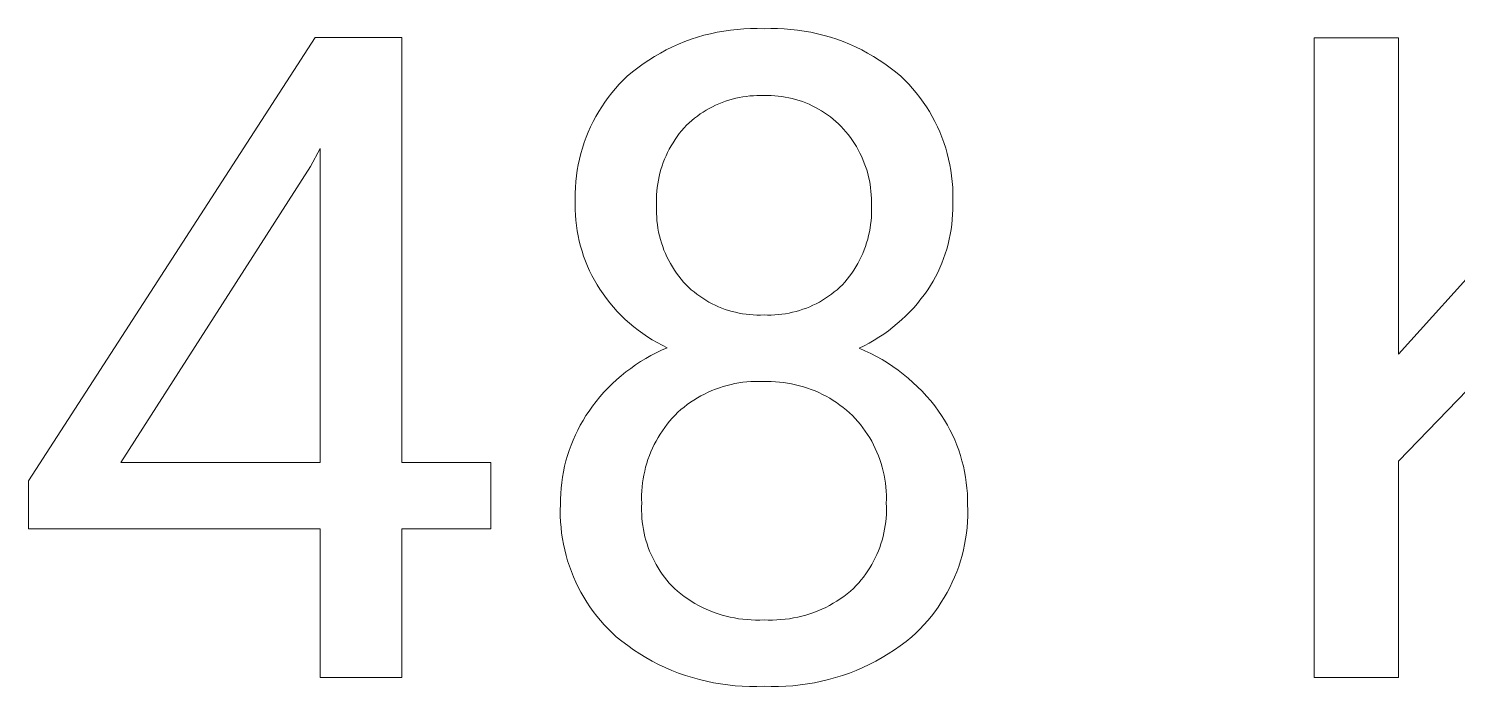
# Model space of a CAD drawing. Header units: millimetres. Extents: x 1383 to 4664, y -160 to 2132.
# Drawn here: x 3995 to 4064.3, y 98.9 to 130.8 of the extents above; entities that cross this region are included whole.
import ezdxf

# ---------------------------------------------------------------- set-up
doc = ezdxf.new("R2010")
doc.units = ezdxf.units.MM
doc.header["$MEASUREMENT"] = 0
doc.layers.add('Domyślny', color=7, linetype='Continuous', true_color=0x000000)

msp = doc.modelspace()

# ---------------------------------------------------------------- linework, layer by layer
at = {"layer": 'Domyślny', "color": 18, "lineweight": 15, "true_color": 0x000000}
for p, q in [((3995.01, 108.874), (4008.919, 130.409)), ((4008.919, 130.409), (4013.126, 130.409)), ((4013.126, 130.409), (4013.126, 109.77)), ((4027.15, 130.321), (4027.461, 130.423)), ((4027.461, 130.423), (4027.775, 130.514)), ((4027.775, 130.514), (4028.092, 130.594)), ((4028.092, 130.594), (4028.412, 130.663)), ((4028.412, 130.663), (4028.734, 130.721)), ((4028.734, 130.721), (4029.057, 130.768)), ((4029.057, 130.768), (4029.382, 130.804)), ((4029.382, 130.804), (4029.708, 130.828)), ((4029.708, 130.828), (4030.035, 130.841)), ((4030.035, 130.841), (4030.362, 130.843)), ((4030.362, 130.843), (4030.689, 130.833)), ((4030.689, 130.833), (4031.016, 130.843)), ((4031.016, 130.843), (4031.343, 130.841)), ((4031.343, 130.841), (4031.67, 130.828)), ((4031.67, 130.828), (4031.996, 130.803)), ((4031.996, 130.803), (4032.321, 130.767)), ((4032.321, 130.767), (4032.644, 130.72)), ((4032.644, 130.72), (4032.966, 130.662)), ((4032.966, 130.662), (4033.286, 130.593)), ((4033.286, 130.593), (4033.603, 130.513)), ((4033.603, 130.513), (4033.917, 130.422)), ((4033.917, 130.422), (4034.227, 130.32)), ((4057.381, 99.338), (4057.381, 130.4)), ((4057.381, 130.4), (4061.478, 130.4)), ((4061.478, 130.4), (4061.478, 115.039)), ((4061.478, 115.039), (4075.289, 130.4)), ((4025.377, 129.489), (4025.66, 129.653)), ((4025.66, 129.653), (4025.949, 129.807)), ((4025.949, 129.807), (4026.242, 129.951)), ((4026.242, 129.951), (4026.541, 130.085)), ((4026.541, 130.085), (4026.843, 130.208)), ((4026.843, 130.208), (4027.15, 130.321)), ((4034.227, 130.32), (4034.534, 130.207)), ((4034.534, 130.207), (4034.837, 130.084)), ((4034.837, 130.084), (4035.135, 129.95)), ((4035.135, 129.95), (4035.429, 129.806)), ((4035.429, 129.806), (4035.718, 129.652)), ((4035.718, 129.652), (4036, 129.488)), ((4024.307, 128.738), (4024.565, 128.94)), ((4024.565, 128.94), (4024.829, 129.132)), ((4024.829, 129.132), (4025.1, 129.315)), ((4025.1, 129.315), (4025.377, 129.489)), ((4036, 129.488), (4036.278, 129.315)), ((4036.278, 129.315), (4036.549, 129.132)), ((4036.549, 129.132), (4036.813, 128.939)), ((4036.813, 128.939), (4037.071, 128.738)), ((4023.666, 128.135), (4023.858, 128.335)), ((4023.858, 128.335), (4024.057, 128.528)), ((4024.057, 128.528), (4024.307, 128.738)), ((4037.071, 128.738), (4037.321, 128.528)), ((4037.321, 128.528), (4037.521, 128.335)), ((4037.521, 128.335), (4037.713, 128.135)), ((4023.132, 127.497), (4023.303, 127.715)), ((4023.303, 127.715), (4023.481, 127.928)), ((4023.481, 127.928), (4023.666, 128.135)), ((4029.828, 127.551), (4029.658, 127.526)), ((4030, 127.57), (4029.828, 127.551)), ((4030.172, 127.583), (4030, 127.57)), ((4030.344, 127.591), (4030.172, 127.583)), ((4030.517, 127.592), (4030.344, 127.591)), ((4030.689, 127.588), (4030.517, 127.592)), ((4030.862, 127.591), (4030.689, 127.588)), ((4031.034, 127.588), (4030.862, 127.591)), ((4031.207, 127.579), (4031.034, 127.588)), ((4031.379, 127.564), (4031.207, 127.579)), ((4031.55, 127.544), (4031.379, 127.564)), ((4037.713, 128.135), (4037.899, 127.929)), ((4037.899, 127.929), (4038.077, 127.717)), ((4038.077, 127.717), (4038.248, 127.498)), ((4022.668, 126.807), (4022.814, 127.042)), ((4022.814, 127.042), (4022.969, 127.272)), ((4022.969, 127.272), (4023.132, 127.497)), ((4027.885, 126.88), (4027.739, 126.789)), ((4028.035, 126.966), (4027.885, 126.88)), ((4028.188, 127.046), (4028.035, 126.966)), ((4028.343, 127.121), (4028.188, 127.046)), ((4028.501, 127.191), (4028.343, 127.121)), ((4028.661, 127.256), (4028.501, 127.191)), ((4028.823, 127.315), (4028.661, 127.256)), ((4028.987, 127.368), (4028.823, 127.315)), ((4029.152, 127.416), (4028.987, 127.368)), ((4029.32, 127.459), (4029.152, 127.416)), ((4029.488, 127.495), (4029.32, 127.459)), ((4029.658, 127.526), (4029.488, 127.495)), ((4031.721, 127.517), (4031.55, 127.544)), ((4031.89, 127.484), (4031.721, 127.517)), ((4032.059, 127.446), (4031.89, 127.484)), ((4032.225, 127.401), (4032.059, 127.446)), ((4032.391, 127.351), (4032.225, 127.401)), ((4032.554, 127.295), (4032.391, 127.351)), ((4032.715, 127.234), (4032.554, 127.295)), ((4032.874, 127.167), (4032.715, 127.234)), ((4033.031, 127.095), (4032.874, 127.167)), ((4033.185, 127.017), (4033.031, 127.095)), ((4033.337, 126.934), (4033.185, 127.017)), ((4033.485, 126.845), (4033.337, 126.934)), ((4038.248, 127.498), (4038.411, 127.274)), ((4038.411, 127.274), (4038.566, 127.044)), ((4038.566, 127.044), (4038.713, 126.808)), ((4022.277, 126.073), (4022.399, 126.322)), ((4022.399, 126.322), (4022.529, 126.567)), ((4022.529, 126.567), (4022.668, 126.807)), ((4027.056, 126.264), (4026.931, 126.146)), ((4027.185, 126.379), (4027.056, 126.264)), ((4027.318, 126.488), (4027.185, 126.379)), ((4027.455, 126.593), (4027.318, 126.488)), ((4027.595, 126.694), (4027.455, 126.593)), ((4027.739, 126.789), (4027.595, 126.694)), ((4033.63, 126.752), (4033.485, 126.845)), ((4033.772, 126.654), (4033.63, 126.752)), ((4033.91, 126.55), (4033.772, 126.654)), ((4034.045, 126.442), (4033.91, 126.55)), ((4034.176, 126.33), (4034.045, 126.442)), ((4034.303, 126.213), (4034.176, 126.33)), ((4034.426, 126.091), (4034.303, 126.213)), ((4038.713, 126.808), (4038.852, 126.568)), ((4038.852, 126.568), (4038.983, 126.323)), ((4038.983, 126.323), (4039.105, 126.074)), ((4021.965, 125.302), (4022.06, 125.562)), ((4022.06, 125.562), (4022.164, 125.819)), ((4022.164, 125.819), (4022.277, 126.073)), ((4026.474, 125.596), (4026.372, 125.45)), ((4026.581, 125.739), (4026.474, 125.596)), ((4026.693, 125.879), (4026.581, 125.739)), ((4026.81, 126.014), (4026.693, 125.879)), ((4026.931, 126.146), (4026.81, 126.014)), ((4034.546, 125.962), (4034.426, 126.091)), ((4034.663, 125.829), (4034.546, 125.962)), ((4034.774, 125.692), (4034.663, 125.829)), ((4034.881, 125.551), (4034.774, 125.692)), ((4034.983, 125.407), (4034.881, 125.551)), ((4039.105, 126.074), (4039.218, 125.821)), ((4039.218, 125.821), (4039.322, 125.564)), ((4039.322, 125.564), (4039.417, 125.303)), ((4009.159, 125.012), (4008.69, 124.149)), ((4009.159, 109.77), (4009.159, 125.012)), ((4021.801, 124.772), (4021.878, 125.038)), ((4021.878, 125.038), (4021.965, 125.302)), ((4026.015, 124.831), (4025.939, 124.67)), ((4026.096, 124.99), (4026.015, 124.831)), ((4026.183, 125.146), (4026.096, 124.99)), ((4026.275, 125.3), (4026.183, 125.146)), ((4026.372, 125.45), (4026.275, 125.3)), ((4035.081, 125.259), (4034.983, 125.407)), ((4035.173, 125.109), (4035.081, 125.259)), ((4035.26, 124.955), (4035.173, 125.109)), ((4035.342, 124.798), (4035.26, 124.955)), ((4035.419, 124.639), (4035.342, 124.798)), ((4039.417, 125.303), (4039.503, 125.039)), ((4039.503, 125.039), (4039.58, 124.773)), ((4008.69, 124.149), (3999.49, 109.77)), ((4021.626, 123.959), (4021.675, 124.232)), ((4021.675, 124.232), (4021.734, 124.503)), ((4021.734, 124.503), (4021.801, 124.772)), ((4025.744, 124.171), (4025.69, 124)), ((4025.803, 124.339), (4025.744, 124.171)), ((4025.868, 124.505), (4025.803, 124.339)), ((4025.939, 124.67), (4025.868, 124.505)), ((4035.491, 124.477), (4035.419, 124.639)), ((4035.556, 124.313), (4035.491, 124.477)), ((4035.617, 124.147), (4035.556, 124.313)), ((4035.672, 123.979), (4035.617, 124.147)), ((4039.58, 124.773), (4039.647, 124.504)), ((4039.647, 124.504), (4039.706, 124.232)), ((4039.706, 124.232), (4039.754, 123.959)), ((4021.537, 123.132), (4021.557, 123.408)), ((4021.557, 123.408), (4021.587, 123.684)), ((4021.587, 123.684), (4021.626, 123.959)), ((4025.564, 123.479), (4025.533, 123.303)), ((4025.6, 123.654), (4025.564, 123.479)), ((4025.642, 123.828), (4025.6, 123.654)), ((4025.69, 124), (4025.642, 123.828)), ((4035.721, 123.809), (4035.672, 123.979)), ((4035.764, 123.638), (4035.721, 123.809)), ((4035.802, 123.465), (4035.764, 123.638)), ((4035.833, 123.291), (4035.802, 123.465)), ((4039.754, 123.959), (4039.793, 123.684)), ((4039.793, 123.684), (4039.823, 123.409)), ((4039.823, 123.409), (4039.843, 123.132)), ((4021.525, 122.577), (4021.526, 122.855)), ((4021.526, 122.855), (4021.537, 123.132)), ((4025.478, 122.77), (4025.472, 122.592)), ((4025.491, 122.948), (4025.478, 122.77)), ((4025.509, 123.126), (4025.491, 122.948)), ((4025.533, 123.303), (4025.509, 123.126)), ((4035.859, 123.116), (4035.833, 123.291)), ((4035.879, 122.941), (4035.859, 123.116)), ((4035.894, 122.764), (4035.879, 122.941)), ((4035.902, 122.588), (4035.894, 122.764)), ((4039.843, 123.132), (4039.853, 122.855)), ((4039.853, 122.855), (4039.854, 122.577)), ((4021.533, 122.3), (4021.525, 122.577)), ((4021.534, 122.044), (4021.533, 122.3)), ((4021.544, 121.788), (4021.534, 122.044)), ((4025.472, 122.592), (4025.472, 122.413)), ((4025.472, 122.413), (4025.477, 122.234)), ((4025.477, 122.234), (4025.473, 122.052)), ((4025.473, 122.052), (4025.474, 121.869)), ((4035.901, 122.234), (4035.904, 122.411)), ((4035.906, 122.052), (4035.901, 122.234)), ((4035.904, 122.411), (4035.902, 122.588)), ((4035.904, 121.87), (4035.906, 122.052)), ((4039.845, 122.057), (4039.837, 121.813)), ((4039.854, 122.577), (4039.845, 122.3)), ((4039.845, 122.3), (4039.845, 122.057)), ((4021.563, 121.533), (4021.544, 121.788)), ((4021.591, 121.279), (4021.563, 121.533)), ((4025.474, 121.869), (4025.482, 121.686)), ((4025.482, 121.686), (4025.497, 121.504)), ((4025.497, 121.504), (4025.518, 121.322)), ((4025.518, 121.322), (4025.545, 121.142)), ((4035.836, 121.144), (4035.863, 121.324)), ((4035.863, 121.324), (4035.883, 121.506)), ((4035.883, 121.506), (4035.897, 121.687)), ((4035.897, 121.687), (4035.904, 121.87)), ((4039.796, 121.328), (4039.764, 121.087)), ((4039.821, 121.57), (4039.796, 121.328)), ((4039.837, 121.813), (4039.821, 121.57)), ((4021.627, 121.026), (4021.591, 121.279)), ((4021.673, 120.774), (4021.627, 121.026)), ((4021.726, 120.524), (4021.673, 120.774)), ((4025.545, 121.142), (4025.578, 120.962)), ((4025.578, 120.962), (4025.618, 120.783)), ((4025.618, 120.783), (4025.663, 120.606)), ((4035.72, 120.609), (4035.765, 120.786)), ((4035.765, 120.786), (4035.804, 120.964)), ((4035.804, 120.964), (4035.836, 121.144)), ((4039.723, 120.847), (4039.674, 120.609)), ((4039.764, 121.087), (4039.723, 120.847)), ((4021.789, 120.275), (4021.726, 120.524)), ((4021.86, 120.03), (4021.789, 120.275)), ((4021.94, 119.786), (4021.86, 120.03)), ((4025.663, 120.606), (4025.715, 120.431)), ((4025.715, 120.431), (4025.773, 120.258)), ((4025.773, 120.258), (4025.837, 120.086)), ((4025.837, 120.086), (4025.907, 119.917)), ((4035.481, 119.921), (4035.549, 120.09)), ((4035.549, 120.09), (4035.612, 120.261)), ((4035.612, 120.261), (4035.669, 120.434)), ((4035.669, 120.434), (4035.72, 120.609)), ((4039.553, 120.137), (4039.481, 119.905)), ((4039.618, 120.372), (4039.553, 120.137)), ((4039.674, 120.609), (4039.618, 120.372)), ((4022.027, 119.546), (4021.94, 119.786)), ((4022.124, 119.309), (4022.027, 119.546)), ((4022.228, 119.075), (4022.124, 119.309)), ((4025.907, 119.917), (4025.982, 119.751)), ((4025.982, 119.751), (4026.064, 119.587)), ((4026.064, 119.587), (4026.151, 119.427)), ((4026.151, 119.427), (4026.244, 119.269)), ((4026.244, 119.269), (4026.342, 119.115)), ((4035.052, 119.117), (4035.148, 119.272)), ((4035.148, 119.272), (4035.24, 119.43)), ((4035.24, 119.43), (4035.326, 119.591)), ((4035.326, 119.591), (4035.406, 119.755)), ((4035.406, 119.755), (4035.481, 119.921)), ((4039.313, 119.448), (4039.218, 119.224)), ((4039.401, 119.675), (4039.313, 119.448)), ((4039.481, 119.905), (4039.401, 119.675)), ((4022.34, 118.845), (4022.228, 119.075)), ((4022.46, 118.619), (4022.34, 118.845)), ((4022.588, 118.398), (4022.46, 118.619)), ((4026.342, 119.115), (4026.445, 118.964)), ((4026.445, 118.964), (4026.553, 118.817)), ((4026.553, 118.817), (4026.667, 118.674)), ((4026.667, 118.674), (4026.785, 118.534)), ((4034.613, 118.535), (4034.73, 118.675)), ((4034.73, 118.675), (4034.842, 118.819)), ((4034.842, 118.819), (4034.95, 118.966)), ((4034.95, 118.966), (4035.052, 119.117)), ((4038.888, 118.573), (4038.764, 118.364)), ((4039.005, 118.786), (4038.888, 118.573)), ((4039.115, 119.003), (4039.005, 118.786)), ((4039.218, 119.224), (4039.115, 119.003)), ((4022.724, 118.181), (4022.588, 118.398)), ((4022.879, 117.955), (4022.724, 118.181)), ((4023.042, 117.735), (4022.879, 117.955)), ((4026.785, 118.534), (4026.909, 118.399)), ((4026.909, 118.399), (4027.034, 118.279)), ((4027.034, 118.279), (4027.163, 118.162)), ((4027.163, 118.162), (4027.296, 118.05)), ((4027.296, 118.05), (4027.433, 117.943)), ((4027.433, 117.943), (4027.573, 117.841)), ((4033.821, 117.841), (4033.963, 117.943)), ((4033.963, 117.943), (4034.101, 118.051)), ((4034.101, 118.051), (4034.235, 118.162)), ((4034.235, 118.162), (4034.365, 118.279)), ((4034.365, 118.279), (4034.491, 118.399)), ((4034.491, 118.399), (4034.613, 118.535)), ((4038.473, 117.933), (4038.305, 117.712)), ((4038.632, 118.159), (4038.473, 117.933)), ((4038.764, 118.364), (4038.632, 118.159)), ((4023.211, 117.52), (4023.042, 117.735)), ((4023.389, 117.311), (4023.211, 117.52)), ((4023.573, 117.108), (4023.389, 117.311)), ((4027.573, 117.841), (4027.717, 117.743)), ((4027.717, 117.743), (4027.865, 117.651)), ((4027.865, 117.651), (4028.015, 117.563)), ((4028.015, 117.563), (4028.168, 117.481)), ((4028.168, 117.481), (4028.324, 117.405)), ((4028.324, 117.405), (4028.483, 117.334)), ((4028.483, 117.334), (4028.644, 117.268)), ((4028.644, 117.268), (4028.807, 117.208)), ((4028.807, 117.208), (4028.973, 117.154)), ((4028.973, 117.154), (4029.14, 117.105)), ((4032.246, 117.107), (4032.413, 117.155)), ((4032.413, 117.155), (4032.579, 117.209)), ((4032.579, 117.209), (4032.743, 117.269)), ((4032.743, 117.269), (4032.905, 117.335)), ((4032.905, 117.335), (4033.065, 117.406)), ((4033.065, 117.406), (4033.222, 117.483)), ((4033.222, 117.483), (4033.376, 117.564)), ((4033.376, 117.564), (4033.528, 117.652)), ((4033.528, 117.652), (4033.676, 117.744)), ((4033.676, 117.744), (4033.821, 117.841)), ((4037.95, 117.288), (4037.761, 117.085)), ((4038.131, 117.497), (4037.95, 117.288)), ((4038.305, 117.712), (4038.131, 117.497)), ((4023.763, 116.911), (4023.573, 117.108)), ((4023.961, 116.721), (4023.763, 116.911)), ((4024.164, 116.538), (4023.961, 116.721)), ((4024.374, 116.362), (4024.164, 116.538)), ((4029.14, 117.105), (4029.308, 117.063)), ((4029.308, 117.063), (4029.478, 117.026)), ((4029.478, 117.026), (4029.649, 116.995)), ((4029.649, 116.995), (4029.821, 116.97)), ((4029.821, 116.97), (4029.994, 116.951)), ((4029.994, 116.951), (4030.168, 116.938)), ((4030.168, 116.938), (4030.341, 116.931)), ((4030.341, 116.931), (4030.515, 116.93)), ((4030.515, 116.93), (4030.689, 116.935)), ((4030.689, 116.935), (4030.864, 116.93)), ((4030.864, 116.93), (4031.038, 116.932)), ((4031.038, 116.932), (4031.213, 116.939)), ((4031.213, 116.939), (4031.387, 116.952)), ((4031.387, 116.952), (4031.561, 116.971)), ((4031.561, 116.971), (4031.734, 116.996)), ((4031.734, 116.996), (4031.905, 117.027)), ((4031.905, 117.027), (4032.076, 117.064)), ((4032.076, 117.064), (4032.246, 117.107)), ((4037.157, 116.515), (4036.943, 116.339)), ((4037.365, 116.698), (4037.157, 116.515)), ((4037.566, 116.888), (4037.365, 116.698)), ((4037.761, 117.085), (4037.566, 116.888)), ((4024.589, 116.193), (4024.374, 116.362)), ((4024.811, 116.031), (4024.589, 116.193)), ((4025.037, 115.877), (4024.811, 116.031)), ((4025.269, 115.731), (4025.037, 115.877)), ((4036.268, 115.854), (4036.033, 115.708)), ((4036.499, 116.008), (4036.268, 115.854)), ((4036.724, 116.17), (4036.499, 116.008)), ((4036.943, 116.339), (4036.724, 116.17)), ((4025.204, 114.964), (4025.462, 115.098)), ((4025.505, 115.593), (4025.269, 115.731)), ((4025.462, 115.098), (4025.724, 115.223)), ((4025.746, 115.462), (4025.505, 115.593)), ((4025.724, 115.223), (4025.991, 115.34)), ((4025.991, 115.34), (4025.746, 115.462)), ((4035.549, 115.44), (4035.3, 115.318)), ((4035.3, 115.318), (4035.586, 115.195)), ((4035.793, 115.57), (4035.549, 115.44)), ((4035.586, 115.195), (4035.867, 115.062)), ((4036.033, 115.708), (4035.793, 115.57)), ((4024.221, 114.343), (4024.459, 114.51)), ((4024.459, 114.51), (4024.702, 114.67)), ((4024.702, 114.67), (4024.95, 114.821)), ((4024.95, 114.821), (4025.204, 114.964)), ((4035.867, 115.062), (4036.143, 114.919)), ((4036.143, 114.919), (4036.415, 114.766)), ((4036.415, 114.766), (4036.681, 114.604)), ((4036.681, 114.604), (4036.941, 114.433)), ((4036.941, 114.433), (4037.194, 114.253)), ((4023.33, 113.596), (4023.543, 113.794)), ((4023.543, 113.794), (4023.763, 113.984)), ((4023.763, 113.984), (4023.989, 114.167)), ((4023.989, 114.167), (4024.221, 114.343)), ((4029.862, 113.685), (4029.667, 113.664)), ((4030.058, 113.699), (4029.862, 113.685)), ((4030.254, 113.706), (4030.058, 113.699)), ((4030.449, 113.707), (4030.254, 113.706)), ((4030.645, 113.701), (4030.449, 113.707)), ((4030.844, 113.705), (4030.645, 113.701)), ((4031.043, 113.703), (4030.844, 113.705)), ((4031.241, 113.694), (4031.043, 113.703)), ((4031.439, 113.678), (4031.241, 113.694)), ((4037.194, 114.253), (4037.442, 114.065)), ((4037.442, 114.065), (4037.683, 113.867)), ((4037.683, 113.867), (4037.917, 113.662)), ((4065.281, 113.782), (4061.478, 109.838)), ((4022.731, 112.961), (4022.924, 113.18)), ((4022.924, 113.18), (4023.123, 113.391)), ((4023.123, 113.391), (4023.33, 113.596)), ((4027.628, 113.005), (4027.458, 112.908)), ((4027.802, 113.096), (4027.628, 113.005)), ((4027.978, 113.181), (4027.802, 113.096)), ((4028.158, 113.26), (4027.978, 113.181)), ((4028.339, 113.333), (4028.158, 113.26)), ((4028.524, 113.4), (4028.339, 113.333)), ((4028.71, 113.46), (4028.524, 113.4)), ((4028.899, 113.514), (4028.71, 113.46)), ((4029.089, 113.561), (4028.899, 113.514)), ((4029.28, 113.602), (4029.089, 113.561)), ((4029.473, 113.636), (4029.28, 113.602)), ((4029.667, 113.664), (4029.473, 113.636)), ((4031.636, 113.656), (4031.439, 113.678)), ((4031.833, 113.627), (4031.636, 113.656)), ((4032.029, 113.592), (4031.833, 113.627)), ((4032.223, 113.55), (4032.029, 113.592)), ((4032.415, 113.501), (4032.223, 113.55)), ((4032.606, 113.447), (4032.415, 113.501)), ((4032.795, 113.385), (4032.606, 113.447)), ((4032.982, 113.318), (4032.795, 113.385)), ((4033.167, 113.244), (4032.982, 113.318)), ((4033.348, 113.164), (4033.167, 113.244)), ((4033.528, 113.078), (4033.348, 113.164)), ((4033.704, 112.987), (4033.528, 113.078)), ((4037.917, 113.662), (4038.143, 113.448)), ((4038.143, 113.448), (4038.362, 113.227)), ((4038.362, 113.227), (4038.573, 112.998)), ((4038.573, 112.998), (4038.776, 112.762)), ((4022.2, 112.27), (4022.369, 112.506)), ((4022.369, 112.506), (4022.546, 112.737)), ((4022.546, 112.737), (4022.731, 112.961)), ((4026.662, 112.338), (4026.516, 112.208)), ((4026.813, 112.463), (4026.662, 112.338)), ((4026.969, 112.582), (4026.813, 112.463)), ((4027.128, 112.696), (4026.969, 112.582)), ((4027.291, 112.805), (4027.128, 112.696)), ((4027.458, 112.908), (4027.291, 112.805)), ((4033.877, 112.889), (4033.704, 112.987)), ((4034.046, 112.785), (4033.877, 112.889)), ((4034.212, 112.676), (4034.046, 112.785)), ((4034.375, 112.562), (4034.212, 112.676)), ((4034.533, 112.442), (4034.375, 112.562)), ((4034.687, 112.317), (4034.533, 112.442)), ((4034.837, 112.187), (4034.687, 112.317)), ((4038.776, 112.762), (4038.971, 112.519)), ((4038.971, 112.519), (4039.157, 112.27)), ((4021.778, 111.585), (4021.911, 111.818)), ((4021.911, 111.818), (4022.051, 112.046)), ((4022.051, 112.046), (4022.2, 112.27)), ((4025.989, 111.63), (4025.871, 111.475)), ((4026.112, 111.782), (4025.989, 111.63)), ((4026.24, 111.93), (4026.112, 111.782)), ((4026.373, 112.073), (4026.24, 111.93)), ((4026.516, 112.208), (4026.373, 112.073)), ((4034.983, 112.051), (4034.837, 112.187)), ((4035.117, 111.91), (4034.983, 112.051)), ((4035.247, 111.764), (4035.117, 111.91)), ((4035.371, 111.613), (4035.247, 111.764)), ((4035.49, 111.459), (4035.371, 111.613)), ((4039.157, 112.27), (4039.307, 112.047)), ((4039.307, 112.047), (4039.45, 111.82)), ((4039.45, 111.82), (4039.585, 111.588)), ((4021.429, 110.86), (4021.537, 111.106)), ((4021.537, 111.106), (4021.654, 111.347)), ((4021.654, 111.347), (4021.778, 111.585)), ((4025.549, 110.984), (4025.453, 110.814)), ((4025.65, 111.151), (4025.549, 110.984)), ((4025.758, 111.315), (4025.65, 111.151)), ((4025.871, 111.475), (4025.758, 111.315)), ((4035.604, 111.3), (4035.49, 111.459)), ((4035.713, 111.138), (4035.604, 111.3)), ((4035.816, 110.972), (4035.713, 111.138)), ((4035.913, 110.803), (4035.816, 110.972)), ((4039.585, 111.588), (4039.712, 111.351)), ((4039.712, 111.351), (4039.83, 111.109)), ((4039.83, 111.109), (4039.94, 110.864)), ((4021.155, 110.104), (4021.238, 110.359)), ((4021.238, 110.359), (4021.329, 110.612)), ((4021.329, 110.612), (4021.429, 110.86)), ((4025.2, 110.285), (4025.127, 110.103)), ((4025.278, 110.464), (4025.2, 110.285)), ((4025.362, 110.64), (4025.278, 110.464)), ((4025.453, 110.814), (4025.362, 110.64)), ((4036.004, 110.63), (4035.913, 110.803)), ((4036.089, 110.455), (4036.004, 110.63)), ((4036.169, 110.277), (4036.089, 110.455)), ((4036.242, 110.096), (4036.169, 110.277)), ((4039.94, 110.864), (4040.042, 110.616)), ((4040.042, 110.616), (4040.135, 110.363)), ((4040.135, 110.363), (4040.219, 110.108)), ((3999.49, 109.77), (4009.159, 109.77)), ((4013.126, 109.77), (4017.441, 109.77)), ((4017.441, 109.77), (4017.441, 106.547)), ((4020.96, 109.324), (4021.016, 109.586)), ((4021.016, 109.586), (4021.082, 109.846)), ((4021.082, 109.846), (4021.155, 110.104)), ((4024.948, 109.544), (4024.9, 109.355)), ((4025.001, 109.733), (4024.948, 109.544)), ((4025.061, 109.919), (4025.001, 109.733)), ((4025.127, 110.103), (4025.061, 109.919)), ((4036.309, 109.913), (4036.242, 110.096)), ((4036.37, 109.727), (4036.309, 109.913)), ((4036.425, 109.54), (4036.37, 109.727)), ((4036.473, 109.351), (4036.425, 109.54)), ((4040.219, 110.108), (4040.294, 109.85)), ((4040.294, 109.85), (4040.36, 109.59)), ((4040.36, 109.59), (4040.417, 109.327)), ((4061.478, 109.838), (4061.478, 99.338)), ((3995.01, 106.547), (3995.01, 108.874)), ((4020.875, 108.795), (4020.913, 109.06)), ((4020.913, 109.06), (4020.96, 109.324)), ((4024.825, 108.971), (4024.797, 108.777)), ((4024.86, 109.163), (4024.825, 108.971)), ((4024.9, 109.355), (4024.86, 109.163)), ((4036.514, 109.16), (4036.473, 109.351)), ((4036.549, 108.968), (4036.514, 109.16)), ((4036.578, 108.775), (4036.549, 108.968)), ((4040.417, 109.327), (4040.465, 109.063)), ((4040.465, 109.063), (4040.504, 108.797)), ((4020.814, 107.993), (4020.825, 108.261)), ((4020.825, 108.261), (4020.845, 108.528)), ((4020.845, 108.528), (4020.875, 108.795)), ((4024.753, 108.192), (4024.751, 107.997)), ((4024.761, 108.388), (4024.753, 108.192)), ((4024.776, 108.583), (4024.761, 108.388)), ((4024.797, 108.777), (4024.776, 108.583)), ((4036.6, 108.581), (4036.578, 108.775)), ((4036.615, 108.386), (4036.6, 108.581)), ((4036.624, 108.191), (4036.615, 108.386)), ((4036.626, 107.996), (4036.624, 108.191)), ((4040.504, 108.797), (4040.533, 108.53)), ((4040.533, 108.53), (4040.554, 108.262)), ((4040.554, 108.262), (4040.564, 107.993)), ((4020.805, 107.448), (4020.812, 107.725)), ((4020.808, 107.171), (4020.805, 107.448)), ((4020.812, 107.725), (4020.814, 107.993)), ((4024.749, 107.618), (4024.748, 107.435)), ((4024.756, 107.801), (4024.749, 107.618)), ((4024.751, 107.997), (4024.756, 107.801)), ((4036.622, 107.801), (4036.626, 107.996)), ((4036.629, 107.619), (4036.622, 107.801)), ((4036.629, 107.436), (4036.629, 107.619)), ((4040.564, 107.993), (4040.566, 107.725)), ((4040.566, 107.725), (4040.574, 107.448)), ((4040.574, 107.448), (4040.572, 107.17)), ((4020.82, 106.895), (4020.808, 107.171)), ((4020.841, 106.619), (4020.82, 106.895)), ((4024.748, 107.435), (4024.754, 107.252)), ((4024.754, 107.252), (4024.765, 107.07)), ((4024.765, 107.07), (4024.783, 106.887)), ((4024.783, 106.887), (4024.807, 106.706)), ((4036.571, 106.708), (4036.595, 106.889)), ((4036.595, 106.889), (4036.612, 107.071)), ((4036.612, 107.071), (4036.624, 107.253)), ((4036.624, 107.253), (4036.629, 107.436)), ((4040.561, 106.894), (4040.54, 106.617)), ((4040.572, 107.17), (4040.561, 106.894)), ((4009.159, 106.547), (3995.01, 106.547)), ((4009.159, 99.336), (4009.159, 106.547)), ((4017.441, 106.547), (4013.126, 106.547)), ((4013.126, 106.547), (4013.126, 99.336)), ((4020.871, 106.344), (4020.841, 106.619)), ((4020.911, 106.07), (4020.871, 106.344)), ((4020.961, 105.798), (4020.911, 106.07)), ((4024.807, 106.706), (4024.836, 106.525)), ((4024.836, 106.525), (4024.872, 106.346)), ((4024.872, 106.346), (4024.914, 106.167)), ((4024.914, 106.167), (4024.962, 105.991)), ((4036.416, 105.995), (4036.463, 106.171)), ((4036.463, 106.171), (4036.505, 106.349)), ((4036.505, 106.349), (4036.541, 106.528)), ((4036.541, 106.528), (4036.571, 106.708)), ((4040.47, 106.067), (4040.422, 105.794)), ((4040.51, 106.342), (4040.47, 106.067)), ((4040.54, 106.617), (4040.51, 106.342)), ((4021.019, 105.528), (4020.961, 105.798)), ((4021.087, 105.259), (4021.019, 105.528)), ((4024.962, 105.991), (4025.015, 105.816)), ((4025.015, 105.816), (4025.075, 105.642)), ((4025.075, 105.642), (4025.14, 105.471)), ((4025.14, 105.471), (4025.211, 105.303)), ((4036.166, 105.309), (4036.237, 105.477)), ((4036.237, 105.477), (4036.303, 105.648)), ((4036.303, 105.648), (4036.362, 105.82)), ((4036.362, 105.82), (4036.416, 105.995)), ((4040.363, 105.523), (4040.296, 105.255)), ((4040.422, 105.794), (4040.363, 105.523)), ((4021.163, 104.994), (4021.087, 105.259)), ((4021.249, 104.731), (4021.163, 104.994)), ((4021.344, 104.471), (4021.249, 104.731)), ((4025.211, 105.303), (4025.288, 105.136)), ((4025.288, 105.136), (4025.37, 104.973)), ((4025.37, 104.973), (4025.457, 104.812)), ((4025.457, 104.812), (4025.55, 104.654)), ((4035.827, 104.662), (4035.92, 104.819)), ((4035.92, 104.819), (4036.008, 104.98)), ((4036.008, 104.98), (4036.09, 105.143)), ((4036.09, 105.143), (4036.166, 105.309)), ((4040.134, 104.725), (4040.04, 104.464)), ((4040.22, 104.988), (4040.134, 104.725)), ((4040.296, 105.255), (4040.22, 104.988)), ((4021.447, 104.214), (4021.344, 104.471)), ((4021.559, 103.961), (4021.447, 104.214)), ((4025.55, 104.654), (4025.648, 104.5)), ((4025.648, 104.5), (4025.752, 104.349)), ((4025.752, 104.349), (4025.86, 104.201)), ((4025.86, 104.201), (4025.973, 104.057)), ((4025.973, 104.057), (4026.091, 103.917)), ((4035.287, 103.927), (4035.405, 104.067)), ((4035.405, 104.067), (4035.518, 104.21)), ((4035.518, 104.21), (4035.626, 104.357)), ((4035.626, 104.357), (4035.729, 104.508)), ((4035.729, 104.508), (4035.827, 104.662)), ((4039.936, 104.207), (4039.824, 103.953)), ((4040.04, 104.464), (4039.936, 104.207)), ((4021.68, 103.712), (4021.559, 103.961)), ((4021.808, 103.467), (4021.68, 103.712)), ((4021.946, 103.227), (4021.808, 103.467)), ((4026.091, 103.917), (4026.213, 103.781)), ((4026.213, 103.781), (4026.341, 103.649)), ((4026.341, 103.649), (4026.496, 103.515)), ((4026.496, 103.515), (4026.656, 103.386)), ((4026.656, 103.386), (4026.82, 103.263)), ((4034.559, 103.271), (4034.723, 103.395)), ((4034.723, 103.395), (4034.883, 103.525)), ((4034.883, 103.525), (4035.038, 103.66)), ((4035.038, 103.66), (4035.164, 103.792)), ((4035.164, 103.792), (4035.287, 103.927)), ((4039.574, 103.458), (4039.437, 103.218)), ((4039.703, 103.704), (4039.574, 103.458)), ((4039.824, 103.953), (4039.703, 103.704)), ((4022.091, 102.991), (4021.946, 103.227)), ((4022.244, 102.761), (4022.091, 102.991)), ((4022.405, 102.536), (4022.244, 102.761)), ((4026.82, 103.263), (4026.989, 103.145)), ((4026.989, 103.145), (4027.161, 103.033)), ((4027.161, 103.033), (4027.337, 102.927)), ((4027.337, 102.927), (4027.517, 102.827)), ((4027.517, 102.827), (4027.7, 102.733)), ((4027.7, 102.733), (4027.886, 102.646)), ((4027.886, 102.646), (4028.075, 102.565)), ((4033.306, 102.568), (4033.495, 102.649)), ((4033.495, 102.649), (4033.681, 102.737)), ((4033.681, 102.737), (4033.863, 102.832)), ((4033.863, 102.832), (4034.043, 102.932)), ((4034.043, 102.932), (4034.219, 103.039)), ((4034.219, 103.039), (4034.391, 103.152)), ((4034.391, 103.152), (4034.559, 103.271)), ((4039.138, 102.751), (4038.977, 102.526)), ((4039.291, 102.982), (4039.138, 102.751)), ((4039.437, 103.218), (4039.291, 102.982)), ((4022.573, 102.316), (4022.405, 102.536)), ((4022.749, 102.103), (4022.573, 102.316)), ((4022.932, 101.895), (4022.749, 102.103)), ((4028.075, 102.565), (4028.267, 102.491)), ((4028.267, 102.491), (4028.461, 102.423)), ((4028.461, 102.423), (4028.657, 102.362)), ((4028.657, 102.362), (4028.855, 102.308)), ((4028.855, 102.308), (4029.055, 102.26)), ((4029.055, 102.26), (4029.256, 102.22)), ((4029.256, 102.22), (4029.459, 102.186)), ((4029.459, 102.186), (4029.663, 102.159)), ((4029.663, 102.159), (4029.868, 102.139)), ((4029.868, 102.139), (4030.073, 102.127)), ((4030.073, 102.127), (4030.278, 102.121)), ((4030.278, 102.121), (4030.484, 102.122)), ((4030.484, 102.122), (4030.689, 102.131)), ((4030.689, 102.131), (4030.895, 102.122)), ((4030.895, 102.122), (4031.1, 102.121)), ((4031.1, 102.121), (4031.306, 102.126)), ((4031.306, 102.126), (4031.511, 102.139)), ((4031.511, 102.139), (4031.716, 102.159)), ((4031.716, 102.159), (4031.92, 102.186)), ((4031.92, 102.186), (4032.123, 102.22)), ((4032.123, 102.22), (4032.325, 102.261)), ((4032.325, 102.261), (4032.525, 102.308)), ((4032.525, 102.308), (4032.723, 102.363)), ((4032.723, 102.363), (4032.92, 102.425)), ((4032.92, 102.425), (4033.114, 102.493)), ((4033.114, 102.493), (4033.306, 102.568)), ((4038.631, 102.092), (4038.448, 101.884)), ((4038.808, 102.306), (4038.631, 102.092)), ((4038.977, 102.526), (4038.808, 102.306)), ((4023.122, 101.694), (4022.932, 101.895)), ((4023.319, 101.499), (4023.122, 101.694)), ((4023.522, 101.311), (4023.319, 101.499)), ((4023.795, 101.09), (4023.522, 101.311)), ((4037.856, 101.3), (4037.582, 101.08)), ((4038.06, 101.488), (4037.856, 101.3)), ((4038.257, 101.683), (4038.06, 101.488)), ((4038.448, 101.884), (4038.257, 101.683)), ((4024.076, 100.878), (4023.795, 101.09)), ((4024.363, 100.675), (4024.076, 100.878)), ((4024.658, 100.483), (4024.363, 100.675)), ((4037.013, 100.668), (4036.718, 100.477)), ((4037.301, 100.869), (4037.013, 100.668)), ((4037.582, 101.08), (4037.301, 100.869)), ((4024.959, 100.301), (4024.658, 100.483)), ((4025.266, 100.129), (4024.959, 100.301)), ((4025.578, 99.967), (4025.266, 100.129)), ((4025.896, 99.817), (4025.578, 99.967)), ((4035.797, 99.964), (4035.479, 99.815)), ((4036.11, 100.125), (4035.797, 99.964)), ((4036.417, 100.296), (4036.11, 100.125)), ((4036.718, 100.477), (4036.417, 100.296)), ((4013.126, 99.336), (4009.159, 99.336)), ((4026.219, 99.677), (4025.896, 99.817)), ((4026.546, 99.548), (4026.219, 99.677)), ((4026.878, 99.431), (4026.546, 99.548)), ((4027.213, 99.325), (4026.878, 99.431)), ((4027.552, 99.23), (4027.213, 99.325)), ((4027.894, 99.147), (4027.552, 99.23)), ((4028.238, 99.075), (4027.894, 99.147)), ((4033.482, 99.148), (4033.138, 99.077)), ((4033.824, 99.231), (4033.482, 99.148)), ((4034.162, 99.325), (4033.824, 99.231)), ((4034.498, 99.431), (4034.162, 99.325)), ((4034.829, 99.547), (4034.498, 99.431)), ((4035.156, 99.676), (4034.829, 99.547)), ((4035.479, 99.815), (4035.156, 99.676)), ((4061.478, 99.338), (4057.381, 99.338)), ((4028.585, 99.016), (4028.238, 99.075)), ((4028.933, 98.968), (4028.585, 99.016)), ((4029.283, 98.932), (4028.933, 98.968)), ((4029.634, 98.908), (4029.283, 98.932)), ((4029.986, 98.896), (4029.634, 98.908)), ((4030.337, 98.896), (4029.986, 98.896)), ((4030.689, 98.907), (4030.337, 98.896)), ((4031.04, 98.896), (4030.689, 98.907)), ((4031.392, 98.897), (4031.04, 98.896)), ((4031.743, 98.909), (4031.392, 98.897)), ((4032.094, 98.933), (4031.743, 98.909)), ((4032.443, 98.969), (4032.094, 98.933)), ((4032.792, 99.017), (4032.443, 98.969)), ((4033.138, 99.077), (4032.792, 99.017))]:
    msp.add_line(p, q, dxfattribs=at)

doc.saveas('drawing.dxf')
